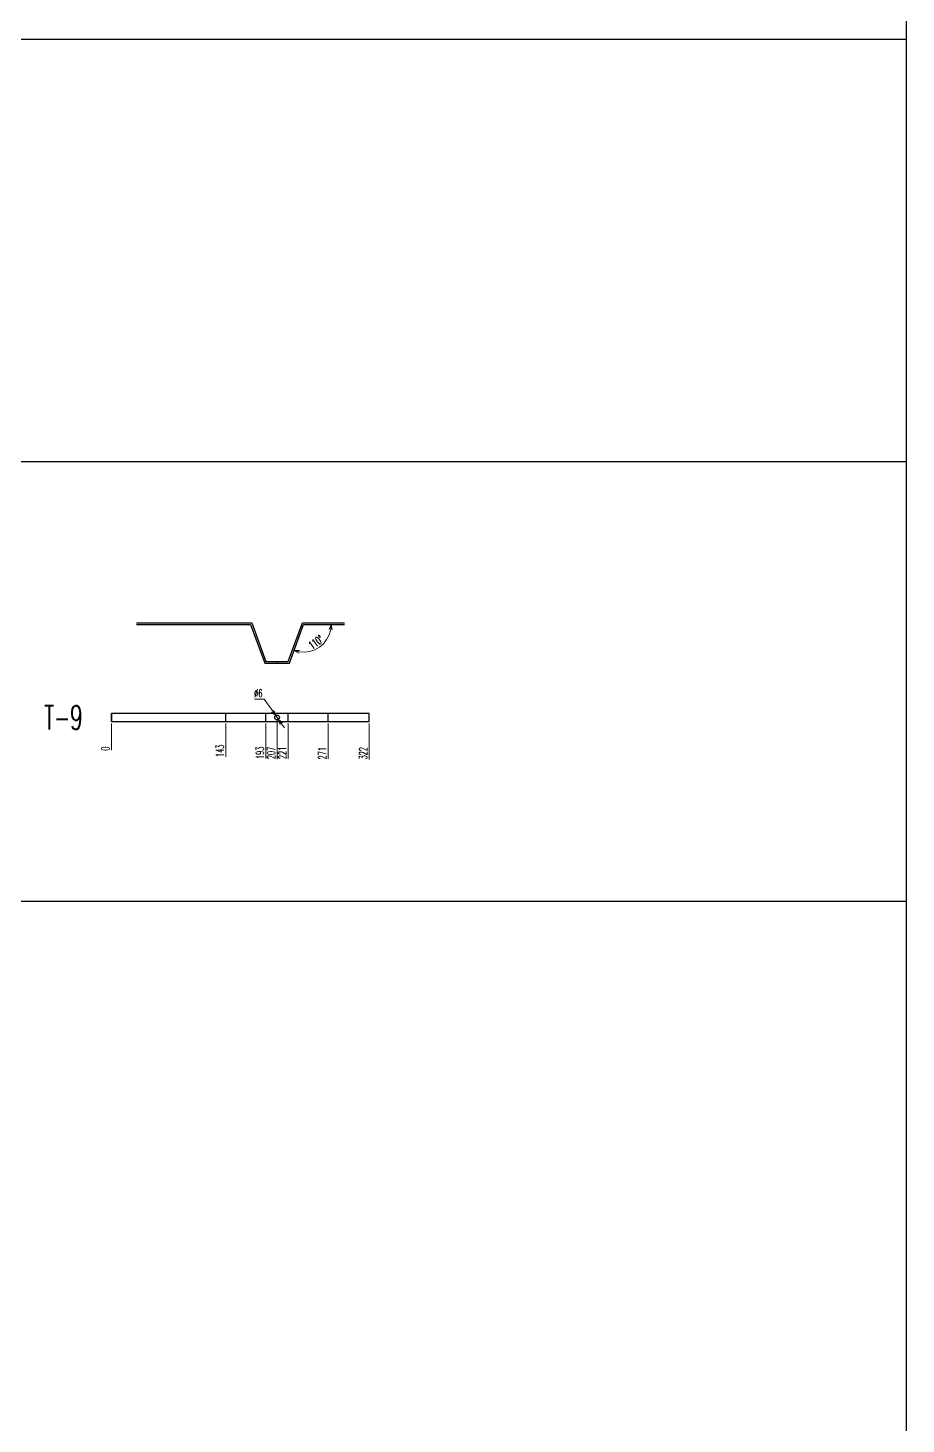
# Model space of a CAD drawing. Header units: millimetres. Extents: x 28713 to 59118, y -54378 to -19615.
# Drawn here: x 38809 to 39906, y -33584 to -31840 of the extents above; entities that cross this region are included whole.
import ezdxf
from ezdxf.enums import TextEntityAlignment as Align

# ---------------------------------------------------------------- set-up
doc = ezdxf.new("R2010")
doc.units = ezdxf.units.MM
doc.header["$LTSCALE"] = 3
doc.layers.add('@.VISIBLE', color=7, linetype='Continuous')
doc.styles.add('Ann_w01', font='romans.shx', dxfattribs={"width": 0.6, "bigfont": 'chineset.shx'})
doc.dimstyles.new('Dim 01_SC05', dxfattribs={"dimscale": 5, "dimtxt": 2, "dimasz": 1.3, "dimexe": 0.5, "dimexo": 0.5, "dimgap": 0.5, "dimtad": 1, "dimtoh": 1, "dimdec": 1, "dimzin": 12, "dimdsep": 46, "dimtxsty": 'Ann_w01', "dimblk": 'OPEN30', "dimcen": 1.5, "dimclrd": 6, "dimclre": 6, "dimclrt": 3, "dimadec": 1, "dimazin": 3, "dimtm": 1e-09, "dimtfac": 1, "dimtdec": 1, "dimtmove": 0, "dimatfit": 3, "dimldrblk": 'OPEN30', "dimfxl": 1, "dimtolj": 1, "dimlwd": 20, "dimlwe": 20, "dimarcsym": 0})

# ---------------------------------------------------------------- blocks, each defined once
blk = doc.blocks.new('*D923')
at = {"layer": '@.VISIBLE', "color": 6, "lineweight": 20, "transparency": 16777216}
blk.add_line((38913.4, -32708.9), (38913.4, -32742.4), dxfattribs=at)
at = {"layer": 'Defpoints', "color": 0, "transparency": 16777216}
for p in [(38913.4, -32701.4), (38913.4, -32706.4), (38913.4, -32735.9)]:
    blk.add_point(p, dxfattribs=at)
at = {"layer": '@.VISIBLE', "color": 3, "transparency": 16777216, "insert": (38905.9, -32740.4), "char_height": 10, "attachment_point": 5, "rotation": 90, "style": 'Ann_w01'}
blk.add_mtext('\\A1;0', dxfattribs=at)
blk = doc.blocks.new('_Open30')
at = {"color": 0, "linetype": 'ByBlock', "lineweight": -2}
for p, q in [((-1, 0.27), (0, 0)), ((0, 0), (-1, -0.27)), ((0, 0), (-1, 0))]:
    blk.add_line(p, q, dxfattribs=at)
blk = doc.blocks.new('*D924')
at = {"layer": '@.VISIBLE', "color": 6, "lineweight": 20, "transparency": 16777216}
blk.add_line((39056.4, -32708.9), (39056.4, -32750.4), dxfattribs=at)
at = {"layer": 'Defpoints', "color": 0, "transparency": 16777216}
for p in [(38913.4, -32701.4), (39056.4, -32706.4), (39056.4, -32733.3)]:
    blk.add_point(p, dxfattribs=at)
at = {"layer": '@.VISIBLE', "color": 3, "transparency": 16777216, "insert": (39048.9, -32743.1), "char_height": 10, "attachment_point": 5, "rotation": 90, "style": 'Ann_w01'}
blk.add_mtext('\\A1;143', dxfattribs=at)
blk = doc.blocks.new('*D925')
at = {"layer": '@.VISIBLE', "color": 6, "lineweight": 20, "transparency": 16777216}
blk.add_line((39106.4, -32708.9), (39106.4, -32752.8), dxfattribs=at)
at = {"layer": 'Defpoints', "color": 0, "transparency": 16777216}
for p in [(38913.4, -32701.4), (39106.4, -32706.4), (39106.4, -32735.7)]:
    blk.add_point(p, dxfattribs=at)
at = {"layer": '@.VISIBLE', "color": 3, "transparency": 16777216, "insert": (39098.9, -32745.5), "char_height": 10, "attachment_point": 5, "rotation": 90, "style": 'Ann_w01'}
blk.add_mtext('\\A1;193', dxfattribs=at)
blk = doc.blocks.new('*D926')
at = {"layer": '@.VISIBLE', "color": 6, "lineweight": 20, "transparency": 16777216}
blk.add_line((39120.4, -32703.9), (39120.4, -32753.4), dxfattribs=at)
at = {"layer": 'Defpoints', "color": 0, "transparency": 16777216}
for p in [(38913.4, -32701.4), (39120.4, -32701.4), (39120.4, -32735.5)]:
    blk.add_point(p, dxfattribs=at)
at = {"layer": '@.VISIBLE', "color": 3, "transparency": 16777216, "insert": (39112.9, -32745.7), "char_height": 10, "attachment_point": 5, "rotation": 90, "style": 'Ann_w01'}
blk.add_mtext('\\A1;207', dxfattribs=at)
blk = doc.blocks.new('*D927')
at = {"layer": '@.VISIBLE', "color": 6, "lineweight": 20, "transparency": 16777216}
blk.add_line((39134.4, -32708.9), (39134.4, -32752.5), dxfattribs=at)
at = {"layer": 'Defpoints', "color": 0, "transparency": 16777216}
for p in [(38913.4, -32701.4), (39134.4, -32706.4), (39134.4, -32736.3)]:
    blk.add_point(p, dxfattribs=at)
at = {"layer": '@.VISIBLE', "color": 3, "transparency": 16777216, "insert": (39126.9, -32745.7), "char_height": 10, "attachment_point": 5, "rotation": 90, "style": 'Ann_w01'}
blk.add_mtext('\\A1;221', dxfattribs=at)
blk = doc.blocks.new('*D928')
at = {"layer": '@.VISIBLE', "color": 6, "lineweight": 20, "transparency": 16777216}
blk.add_line((39184.4, -32708.9), (39184.4, -32753), dxfattribs=at)
at = {"layer": 'Defpoints', "color": 0, "transparency": 16777216}
for p in [(38913.4, -32701.4), (39184.4, -32706.4), (39184.4, -32736.7)]:
    blk.add_point(p, dxfattribs=at)
at = {"layer": '@.VISIBLE', "color": 3, "transparency": 16777216, "insert": (39176.9, -32746.1), "char_height": 10, "attachment_point": 5, "rotation": 90, "style": 'Ann_w01'}
blk.add_mtext('\\A1;271', dxfattribs=at)
blk = doc.blocks.new('*D929')
at = {"layer": '@.VISIBLE', "color": 6, "lineweight": 20, "transparency": 16777216}
blk.add_line((39235.4, -32708.9), (39235.4, -32753.8), dxfattribs=at)
at = {"layer": 'Defpoints', "color": 0, "transparency": 16777216}
for p in [(38913.4, -32701.4), (39235.4, -32706.4), (39235.4, -32735.9)]:
    blk.add_point(p, dxfattribs=at)
at = {"layer": '@.VISIBLE', "color": 3, "transparency": 16777216, "insert": (39227.9, -32746.1), "char_height": 10, "attachment_point": 5, "rotation": 90, "style": 'Ann_w01'}
blk.add_mtext('\\A1;322', dxfattribs=at)
blk = doc.blocks.new('*D930')
at = {"layer": '@.VISIBLE', "color": 6, "lineweight": 20, "transparency": 16777216}
for p, q in [((39092.3, -32678.6), (39104.2, -32678.6)), ((39104.2, -32678.6), (39114.9, -32693.7)), ((39122.1, -32703.9), (39118.7, -32699)), ((39125.9, -32709.2), (39129.6, -32714.5))]:
    blk.add_line(p, q, dxfattribs=at)
at = {"layer": 'Defpoints', "color": 0, "transparency": 16777216}
for p in [(39118.7, -32699), (39122.1, -32703.9)]:
    blk.add_point(p, dxfattribs=at)
at = {"layer": '@.VISIBLE', "color": 6, "lineweight": 20, "transparency": 16777216, "xscale": 6.5, "yscale": 6.5, "zscale": 6.5}
for p, rotation in [((39118.7, -32699), 305.2456981754258), ((39122.1, -32703.9), 125.2456981754258)]:
    blk.add_blockref('_Open30', p, dxfattribs=dict(at, rotation=rotation))
at = {"layer": '@.VISIBLE', "color": 3, "transparency": 16777216, "insert": (39097, -32671.1), "char_height": 10, "attachment_point": 5, "style": 'Ann_w01'}
blk.add_mtext('\\A1;∅6', dxfattribs=at)
blk = doc.blocks.new('*D1384')
at = {"color": 6, "lineweight": 20, "transparency": 16777216}
blk.add_arc((39153.4, -32585.2), 34.6, 260.7773, 349.2227, dxfattribs=at)
at = {"layer": 'Defpoints', "color": 0, "transparency": 16777216}
for p in [(39153.4, -32585.2), (39153.4, -32585.2), (39204.8, -32585.2), (39163.4, -32618.3), (39135.8, -32633.7)]:
    blk.add_point(p, dxfattribs=at)
at = {"color": 6, "lineweight": 20, "transparency": 16777216, "xscale": 6.5, "yscale": 6.5, "zscale": 6.5}
for p, rotation in [((39188, -32585.2), 84.611355501559), ((39141.6, -32617.7), 165.3886444984506)]:
    blk.add_blockref('_Open30', p, dxfattribs=dict(at, rotation=rotation))
at = {"color": 3, "transparency": 16777216, "insert": (39169, -32607.4), "char_height": 10, "attachment_point": 5, "rotation": 35, "style": 'Ann_w01'}
blk.add_mtext('\\A1;110°', dxfattribs=at)

msp = doc.modelspace()

# ---------------------------------------------------------------- linework, layer by layer
for p, q in [((37463.55, -31853.88), (39906.31, -31853.88)), ((37463.55, -32381.61), (39906.31, -32381.61)), ((37463.55, -32930.75), (39906.31, -32930.75))]:
    msp.add_line(p, q)
msp.add_lwpolyline([(37463.55, -30227.61), (39906.31, -30227.61), (39906.31, -33641.41), (37463.55, -33641.41)], close=True)
at = {"layer": '@.VISIBLE', "color": 4}
for p, q in [((39120.39, -32631.67), (39120.39, -32633.67)), ((38913.39, -32706.43), (38913.39, -32696.43))]:
    msp.add_line(p, q, dxfattribs=at)
for points in [[(38944.83, -32583.17), (39088.74, -32583.17), (39106.39, -32631.67), (39134.39, -32631.67), (39152.04, -32583.17), (39204.83, -32583.17)], [(38944.83, -32585.17), (39087.34, -32585.17), (39104.99, -32633.67), (39135.79, -32633.67), (39153.44, -32585.17), (39204.83, -32585.17)]]:
    msp.add_lwpolyline(points, dxfattribs=at)
for points in [[(38913.39, -32706.43), (39056.39, -32706.43), (39056.39, -32696.43), (38913.39, -32696.43)], [(38913.39, -32706.43), (39106.39, -32706.43), (39106.39, -32696.43), (38913.39, -32696.43)], [(38913.39, -32706.43), (39134.39, -32706.43), (39134.39, -32696.43), (38913.39, -32696.43)], [(38913.39, -32706.43), (39184.39, -32706.43), (39184.39, -32696.43), (38913.39, -32696.43)], [(38913.39, -32706.43), (39235.39, -32706.43), (39235.39, -32696.43), (38913.39, -32696.43)]]:
    msp.add_lwpolyline(points, close=True, dxfattribs=at)
msp.add_circle((39120.39, -32701.43), 3, dxfattribs=at)

# ---------------------------------------------------------------- texts
at = {"style": 'Ann_w01', "width": 0.6}
msp.add_text('T-9', height=30, dxfattribs=at).set_placement((38853.39, -32701.43), align=Align.MIDDLE_CENTER)

# ---------------------------------------------------------------- dimensions: what is measured, and where the dimension line sits
dim = msp.add_angular_dim_2l(base=(39163.37, -32618.32), line1=((39153.44, -32585.17), (39204.83, -32585.17)), line2=((39135.79, -32633.67), (39153.44, -32585.17)), dimstyle='Dim 01_SC05')
dim.commit()
dim.dimension.update_dxf_attribs({"geometry": '*D1384', "text_midpoint": (39168.99, -32607.37)})
at = {"layer": '@.VISIBLE', "color": 4}
dim = msp.add_diameter_dim_2p(p1=(39122.12, -32703.88), p2=(39118.66, -32698.98), dimstyle='Dim 01_SC05', dxfattribs=at)
dim.commit()
dim.dimension.update_dxf_attribs({"geometry": '*D930', "text_midpoint": (39097.02, -32678.56), "dimtype": 163})
for feature_location, offset, origin, picture, middle in [((38913.38872388, -32706.42899448), (0, -29.45989087), (38913.38872389, -32701.42899448), '*D923', (38905.88872388, -32740.38888534)), ((39056.39, -32706.43), (0, -26.89), (38913.39, -32701.43), '*D924', (39048.89, -32743.1)), ((39106.39, -32706.43), (0, -29.32), (38913.39, -32701.43), '*D925', (39098.89, -32745.53)), ((39120.39, -32701.43), (0, -34.03), (38913.39, -32701.43), '*D926', (39112.89, -32745.67)), ((39134.39, -32706.43), (0, -29.89), (38913.39, -32701.43), '*D927', (39126.89, -32745.67)), ((39184.39, -32706.43), (0, -30.32), (38913.39, -32701.43), '*D928', (39176.89, -32746.1)), ((39235.39, -32706.43), (0, -29.46), (38913.39, -32701.43), '*D929', (39227.89, -32746.1))]:
    dim = msp.add_ordinate_dim(feature_location=feature_location, offset=offset, dtype=1, origin=origin, dimstyle='Dim 01_SC05', dxfattribs=at)
    dim.commit()
    dim.dimension.update_dxf_attribs({"geometry": picture, "text_midpoint": middle})

doc.saveas('drawing.dxf')
